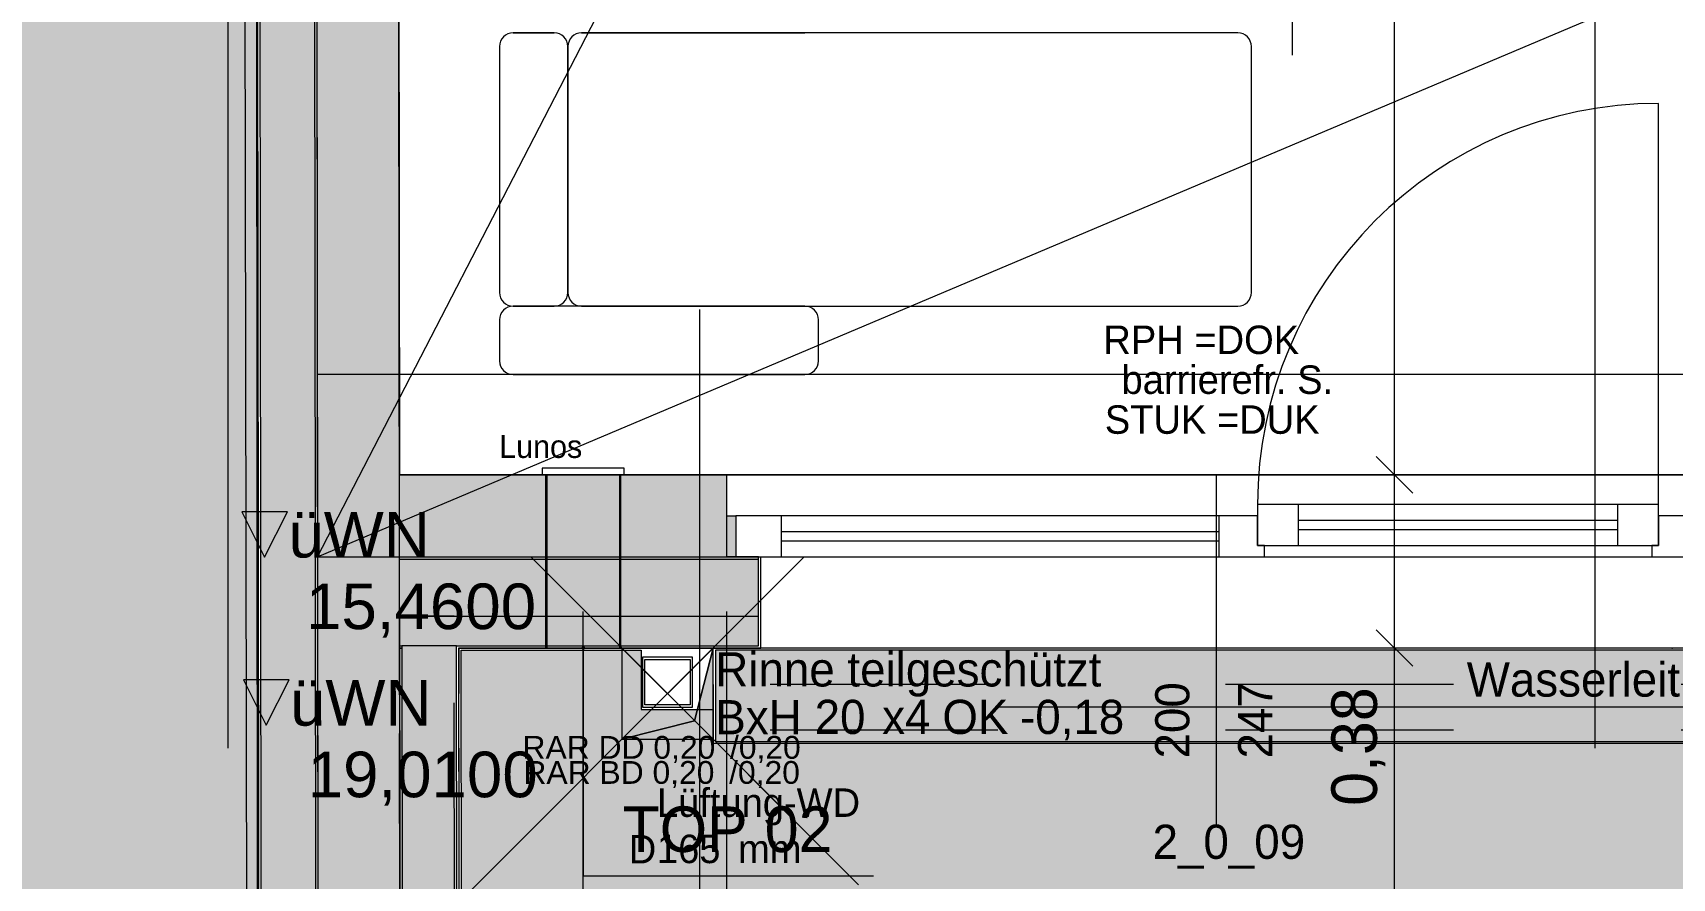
# Model space of a CAD drawing. Header units: metres. Extents: x -3.9 to 83, y -38 to 6.2.
# Drawn here: x -0.428 to 3.17, y -32.085 to -30.23 of the extents above; entities that cross this region are included whole.
import ezdxf

# ---------------------------------------------------------------- set-up
doc = ezdxf.new("R2010")
doc.units = ezdxf.units.M
doc.header["$MEASUREMENT"] = 0
for name, pattern in [('Achse', [0.004, 0.002, -0.001, 0, -0.001]), ('Baufluchtlinie', [0.013, 0.008, -0.005]), ('PUNKT', [1, 0, -1]), ('Schnittlinie', [0.006, 0.003, -0.0015, 0, -0.0015]), ('Untersicht', [0.001, 0.0005, -0.0005])]:
    doc.linetypes.add(name, pattern=pattern)
for name, color, linetype in [('0._EG PP_2_000 Achsraster', 7, 'Continuous'), ('0._EG PP_2_110 Wand Aussen', 7, 'Continuous'), ('0._EG PP_2_210 Decke', 7, 'Continuous'), ('0._EG PP_2_220 Bodenaufbau', 7, 'Continuous'), ('0._EG PP_2_221 Bodenaufbau - Abdichtung', 7, 'Continuous'), ('0._EG PP_2_221 Bodenaufbau - Terrassenbelag', 7, 'Continuous'), ('0._EG PP_2_270 Deckendurchbruchsymbol', 7, 'Continuous'), ('0._EG PP_2_510 Möblierung', 7, 'Continuous'), ('0._EG PP_2_520 Fixeinbauten', 7, 'Continuous'), ('0._EG PP_2_611 Entwässerung', 7, 'Continuous'), ('0._EG PP_2_725 Nachbarbebauung', 7, 'Continuous'), ('0._EG PP_2_810 Raum', 7, 'Continuous'), ('0._EG PP_2_815 Raumbegrenzung', 7, 'Continuous'), ('0._EG PP_2_851 Marker Schnitt', 7, 'Continuous'), ('0._EG PP_2_915 Allgemein Beschriftung.x', 7, 'Continuous'), ('0._EG PP_2_950 Polierplan Bemaßung', 7, 'Continuous'), ('0._EG PP_2_955 Polierplan Beschriftung', 7, 'Continuous'), ('0._EG PP_2_Bauwerke_Gebäude - Haus Signatur.verm', 7, 'Continuous'), ('0._EG PP_2_Bauwerke_Gebäude - Haus.verm', 7, 'Continuous'), ('0._EG PP_2_Kataster Grenzen_Grundstücksgrenze.verm', 7, 'Continuous'), ('0._EG PP_2_Neubau_840 Baulinien', 7, 'Continuous')]:
    doc.layers.add(name, color=color, linetype=linetype)
doc.styles.add('ERSTELLTER_STIL_1', font='arial.ttf')
doc.styles.add('ERSTELLTER_STIL_2', font='')
doc.styles.get('ERSTELLTER_STIL_2').set_extended_font_data('Eurostile')
doc.linetypes.add('Grenze Grundstück', pattern='A,0,[1,415_260415_PP_VA_1_3 0 EG1.Shx,S=0.00031746,R=0,X=0,Y=0],-0.04,0', length=0.04)

msp = doc.modelspace()

# ---------------------------------------------------------------- hatches: boundary and pattern name
at = {"layer": '0._EG PP_2_110 Wand Aussen', "linetype": 'Continuous', "lineweight": 13, "true_color": 0xff6400}
for points in [[(0.0591, -21.3011), (0.0717, -31.38), (0.1917, -31.3798), (0.1793, -21.4482)], [(1.115, -31.38), (1.115, -31.29), (1.095, -31.29), (1.095, -31.38)], [(0.194, -33.205), (0.1917, -31.3798), (0.0717, -31.38), (0.074, -33.205)], [(0.3767, -31.385), (0.3769, -31.51), (1.165, -31.51), (1.165, -31.385)], [(0.3769, -31.51), (0.3769, -31.575), (1.165, -31.575), (1.165, -31.51)], [(0.5019, -31.575), (0.3819, -31.575), (0.382, -31.58), (0.502, -31.58)], [(0.504, -33.205), (0.502, -31.58), (0.382, -31.58), (0.384, -33.205)]]:
    msp.add_hatch(color=30, dxfattribs=at).paths.add_polyline_path(points)
at = {"layer": '0._EG PP_2_110 Wand Aussen', "linetype": 'Continuous', "lineweight": 0, "true_color": 0x373737}
for points in [[(0.1794, -21.495), (0.1917, -31.3798), (0.1967, -31.3798), (0.1844, -21.495)], [(0.199, -33.205), (0.1967, -31.3798), (0.1917, -31.3798), (0.194, -33.205)], [(1.165, -31.38), (0.3767, -31.38), (0.3767, -31.385), (1.165, -31.385)], [(0.384, -33.2), (0.382, -31.58), (0.377, -31.58), (0.379, -33.2)]]:
    msp.add_hatch(color=250, dxfattribs=at).paths.add_polyline_path(points)
at = {"layer": '0._EG PP_2_110 Wand Aussen', "linetype": 'Continuous', "lineweight": 13, "true_color": 0x3f7f02}
for points in [[(0.1846, -21.675), (0.1967, -31.3798), (0.3767, -31.3796), (0.3646, -21.675)], [(0.3765, -31.2), (0.3767, -31.38), (1.095, -31.38), (1.095, -31.29), (1.095, -31.2)], [(0.3671, -33.205), (0.379, -33.2), (0.3767, -31.3796), (0.1967, -31.3798), (0.199, -33.205)]]:
    msp.add_hatch(color=76, dxfattribs=at).paths.add_polyline_path(points)
at = {"layer": '0._EG PP_2_221 Bodenaufbau - Terrassenbelag', "linetype": 'Continuous', "lineweight": 0, "true_color": 0x111111}
msp.add_hatch(color=250, dxfattribs=at).paths.add_polyline_path([(0.9072, -31.585), (0.512, -31.585), (0.5141, -33.335), (0.5141, -33.5889), (9.015, -32.3668), (9.015, -31.585), (8.8, -31.585), (8.8, -31.79), (6.89, -31.79), (6.89, -31.715), (6.725, -31.715), (6.725, -31.585), (6.13, -31.585), (6.13, -31.79), (4.22, -31.79), (4.22, -31.585), (4.09, -31.585), (4.09, -31.995), (3.68, -31.995), (3.68, -31.585), (3.375, -31.585), (3.375, -31.7886), (1.065, -31.7886), (1.065, -31.715), (0.9072, -31.715)])
at = {"layer": '0._EG PP_2_270 Deckendurchbruchsymbol', "linetype": 'Continuous', "lineweight": 0, "true_color": 0x000000}
msp.add_hatch(color=18, dxfattribs=at).paths.add_polyline_path([(0.865, -31.78), (1.065, -31.78), (1.065, -31.58), (1.0246, -31.7396)])
at = {"layer": '0._EG PP_2_611 Entwässerung', "linetype": 'Continuous', "lineweight": 13, "true_color": 0x89cdad}
msp.add_hatch(color=123, dxfattribs=at).paths.add_polyline_path([(1.07, -31.785), (3.37, -31.785), (3.37, -31.585), (1.07, -31.585)])
at = {"layer": '0._EG PP_2_725 Nachbarbebauung', "linetype": 'Continuous', "lineweight": 0, "true_color": 0x1f1f1f}
msp.add_hatch(color=250, dxfattribs=at).paths.add_polyline_path([(0.0596, -24.058), (-3.9335, -24.6522), (-3.9335, -34.6256), (-1.2323, -34.2212), (-3.0812, -34.4982), (0.0665, -34.0269)])
at = {"layer": '0._EG PP_2_950 Polierplan Bemaßung', "linetype": 'Continuous', "lineweight": 0, "true_color": 0x000000}
for points in [[(0.0809, -31.3808), (0.1309, -31.2808), (0.0309, -31.2808)], [(0.7775, -31.58), (0.7777, -31.581), (0.7782, -31.5818), (0.779, -31.5823), (0.78, -31.5825), (0.781, -31.5823), (0.7818, -31.5818), (0.7823, -31.581), (0.7825, -31.58), (0.7823, -31.579), (0.7818, -31.5782), (0.781, -31.5777), (0.78, -31.5775), (0.779, -31.5777), (0.7782, -31.5782), (0.7777, -31.579)], [(0.0845, -31.7496), (0.1345, -31.6496), (0.0345, -31.6496)]]:
    msp.add_hatch(color=18, dxfattribs=at).paths.add_polyline_path(points)
at = {"layer": '0._EG PP_2_Bauwerke_Gebäude - Haus Signatur.verm', "linetype": 'Continuous', "lineweight": 13}
msp.add_hatch(color=254, dxfattribs=at).paths.add_polyline_path([(-3.9335, -25.0503), (-3.9335, -25.4557), (-0.3719, -24.8692), (-0.3563, -33.7319), (-1.0162, -33.827), (-0.9592, -34.2229), (0.0443, -34.0783), (0.0273, -24.3981)])

# ---------------------------------------------------------------- linework, layer by layer
at = {"layer": '0._EG PP_2_000 Achsraster', "color": 5, "linetype": 'Achse', "lineweight": 0, "ltscale": 1000}
for p, q in [((0, 3), (0, -36)), ((3, 3), (3, -36))]:
    msp.add_line(p, q, dxfattribs=at)
at = {"layer": '0._EG PP_2_110 Wand Aussen', "color": 7, "linetype": 'Continuous', "lineweight": 13, "ltscale": 1000}
for p, q in [((0.0591, -21.3011), (0.0717, -31.38)), ((0.1794, -21.495), (0.1917, -31.3798)), ((3.14, -31.265), (3.14, -30.385)), ((3.245, -31.2), (1.095, -31.2)), ((1.095, -31.2), (1.095, -31.2)), ((2.17, -31.9691), (2.17, -31.2)), ((2.35, -31.265), (2.26, -31.265)), ((2.26, -31.265), (2.26, -31.355)), ((3.05, -31.265), (2.35, -31.265)), ((2.35, -31.355), (2.35, -31.265)), ((3.14, -31.265), (3.05, -31.265)), ((3.05, -31.265), (3.05, -31.355)), ((3.14, -31.355), (3.14, -31.265)), ((1.215, -31.29), (1.115, -31.29)), ((1.115, -31.29), (1.115, -31.38)), ((2.175, -31.29), (1.215, -31.29)), ((1.215, -31.38), (1.215, -31.29)), ((2.225, -31.29), (2.175, -31.29)), ((2.175, -31.29), (2.175, -31.38)), ((2.26, -31.29), (2.225, -31.29)), ((2.26, -31.355), (2.26, -31.29)), ((3.05, -31.3), (2.35, -31.3)), ((3.225, -31.29), (3.14, -31.29)), ((3.14, -31.29), (3.14, -31.355)), ((2.175, -31.325), (1.215, -31.325)), ((2.35, -31.32), (3.05, -31.32)), ((1.215, -31.345), (2.175, -31.345)), ((2.275, -31.355), (2.26, -31.355)), ((2.26, -31.355), (2.35, -31.355)), ((2.275, -31.38), (2.275, -31.355)), ((2.35, -31.355), (3.05, -31.355)), ((3.05, -31.355), (3.14, -31.355)), ((3.14, -31.355), (3.125, -31.355)), ((3.125, -31.355), (3.125, -31.38)), ((0.0717, -31.38), (0.074, -33.205)), ((0.1917, -31.3798), (0.194, -33.205)), ((0.3767, -31.385), (1.165, -31.385)), ((1.165, -31.38), (1.095, -31.38)), ((1.165, -31.38), (1.095, -31.38)), ((1.165, -31.38), (1.095, -31.38)), ((1.115, -31.38), (1.215, -31.38)), ((1.165, -31.38), (1.17, -31.38)), ((1.165, -31.575), (1.165, -31.38)), ((1.165, -31.38), (1.17, -31.38)), ((1.165, -31.38), (1.17, -31.38)), ((1.17, -31.385), (1.17, -31.38)), ((1.17, -31.385), (1.17, -31.38)), ((1.17, -31.51), (1.17, -31.385)), ((1.17, -31.51), (1.17, -31.385)), ((1.215, -31.38), (2.175, -31.38)), ((2.175, -31.38), (2.225, -31.38)), ((2.225, -31.38), (2.275, -31.38)), ((2.275, -31.38), (3.125, -31.38)), ((3.125, -31.38), (3.225, -31.38)), ((1.17, -31.575), (1.17, -31.51)), ((1.17, -31.575), (1.17, -31.51)), ((0.3769, -31.575), (0.3819, -31.575)), ((0.3819, -31.575), (0.382, -31.58)), ((0.5019, -31.575), (0.3819, -31.575)), ((0.3819, -31.575), (0.382, -31.58)), ((0.5019, -31.575), (0.3819, -31.575)), ((0.382, -31.58), (0.384, -33.205)), ((0.502, -31.58), (0.5019, -31.575)), ((0.5019, -31.575), (1.165, -31.575)), ((0.502, -31.58), (0.5019, -31.575)), ((0.504, -33.205), (0.502, -31.58)), ((1.165, -31.58), (1.17, -31.58)), ((1.17, -31.58), (1.17, -31.575)), ((1.17, -31.58), (1.17, -31.575)), ((3.17, -31.58), (1.17, -31.58)), ((1.17, -31.58), (1.17, -31.58))]:
    msp.add_line(p, q, dxfattribs=at)
at = {"layer": '0._EG PP_2_110 Wand Aussen', "color": 7, "linetype": 'Continuous', "lineweight": 18, "ltscale": 1000}
for p, q in [((0.1846, -21.675), (0.1967, -31.3798)), ((1.095, -31.29), (1.095, -31.2)), ((1.095, -31.29), (1.095, -31.2)), ((1.095, -31.38), (1.095, -31.29)), ((1.095, -31.38), (1.095, -31.29)), ((1.095, -31.38), (1.095, -31.29)), ((0.1967, -31.3798), (0.199, -33.205)), ((0.3767, -31.38), (1.095, -31.38))]:
    msp.add_line(p, q, dxfattribs=at)
at = {"layer": '0._EG PP_2_110 Wand Aussen', "color": 1, "linetype": 'Baufluchtlinie', "lineweight": 0, "ltscale": 1000}
msp.add_line((0.3769, -31.51), (1.165, -31.51), dxfattribs=at)
at = {"layer": '0._EG PP_2_110 Wand Aussen', "color": 7, "linetype": 'Continuous', "lineweight": 13, "ltscale": 1000, "flags": 128}
for points in [[(0.0541, -21.295), (0.0667, -31.38)], [(0.0667, -31.38), (0.0691, -33.33)], [(0.3767, -31.385), (0.3767, -31.38)], [(0.3769, -31.51), (0.3767, -31.385)], [(0.3769, -31.575), (0.3769, -31.51)], [(0.377, -31.58), (0.3769, -31.575)], [(0.377, -31.58), (0.382, -31.58)], [(0.382, -31.58), (0.377, -31.58)], [(0.507, -31.58), (0.6975, -31.58)], [(0.509, -33.205), (0.507, -31.58)], [(0.6975, -31.58), (0.8625, -31.58)], [(0.8625, -31.58), (1.165, -31.58)]]:
    msp.add_lwpolyline(points, dxfattribs=at)
at = {"layer": '0._EG PP_2_110 Wand Aussen', "color": 7, "linetype": 'Continuous', "lineweight": 18, "ltscale": 1000, "flags": 128}
for points in [[(0.3767, -31.3796), (0.3646, -21.675)], [(0.6975, -31.2), (0.3765, -31.2)], [(0.8625, -31.2), (0.6975, -31.2)], [(1.095, -31.2), (0.8625, -31.2)], [(0.379, -33.2), (0.3767, -31.38)], [(0.377, -31.58), (0.379, -33.2)]]:
    msp.add_lwpolyline(points, dxfattribs=at)
at = {"layer": '0._EG PP_2_110 Wand Aussen', "color": 16, "linetype": 'Untersicht', "lineweight": 13, "ltscale": 1000, "true_color": 0x7e0000, "flags": 128}
for points in [[(0.6975, -31.2), (0.6975, -31.38)], [(0.8625, -31.38), (0.8625, -31.2)], [(0.6975, -31.38), (0.6975, -31.385)], [(0.6975, -31.385), (0.6975, -31.51)], [(0.8625, -31.385), (0.8625, -31.38)], [(0.8625, -31.51), (0.8625, -31.385)], [(0.6975, -31.51), (0.6975, -31.575)], [(0.8625, -31.575), (0.8625, -31.51)], [(0.6975, -31.575), (0.6975, -31.58)], [(0.8625, -31.58), (0.8625, -31.575)]]:
    msp.add_lwpolyline(points, dxfattribs=at)
at = {"layer": '0._EG PP_2_110 Wand Aussen', "color": 7, "linetype": 'Continuous', "lineweight": 13, "ltscale": 1000, "flags": 128}
msp.add_lwpolyline([(1.115, -31.38), (1.095, -31.38), (1.095, -31.29), (1.115, -31.29)], close=True, dxfattribs=at)
at = {"layer": '0._EG PP_2_110 Wand Aussen', "color": 8, "linetype": 'Untersicht', "lineweight": 13, "ltscale": 1000, "flags": 128}
for points in [[(0.3819, -31.5102), (0.3769, -31.5102)], [(0.3769, -31.5102), (0.379, -33.2)], [(0.3869, -31.5101), (0.3819, -31.5102)], [(0.3919, -31.5101), (0.3869, -31.5101)], [(0.3969, -31.5101), (0.3919, -31.5101)], [(0.4969, -31.51), (0.3969, -31.5101)], [(0.499, -33.2), (0.4969, -31.51)]]:
    msp.add_lwpolyline(points, dxfattribs=at)
at = {"layer": '0._EG PP_2_110 Wand Aussen', "color": 7, "linetype": 'Continuous', "lineweight": 13, "ltscale": 1000}
msp.add_arc((3.14, -31.265), 0.88, 90, 180, dxfattribs=at)
msp.add_point((3.17, -31.58), dxfattribs=at)
at = {"layer": '0._EG PP_2_210 Decke', "color": 7, "linetype": 'Continuous', "lineweight": 13, "ltscale": 1000, "true_color": 0xf4f4f4, "flags": 128}
msp.add_lwpolyline([(5.305, -21.495), (0.1844, -21.495), (0.1967, -31.38), (9.535, -31.38), (9.535, -30.88), (12.385, -30.88), (12.385, -29.98), (18.7258, -29.98), (18.7621, -21.495), (12.465, -21.495), (12.465, -24.32), (13.0067, -24.32), (13.2326, -25.87), (9.875, -25.87), (7.875, -25.87), (7.875, -23.92), (5.305, -23.92)], close=True, dxfattribs=at)
at = {"layer": '0._EG PP_2_210 Decke', "color": 8, "linetype": 'Continuous', "lineweight": 13, "ltscale": 1000, "flags": 128}
msp.add_lwpolyline([(0.1962, -30.98), (0.1998, -33.8865), (18.7205, -31.2253), (18.7275, -29.58), (11.985, -29.58), (11.985, -30.48), (9.135, -30.48), (9.135, -30.98)], close=True, dxfattribs=at)
at = {"layer": '0._EG PP_2_220 Bodenaufbau', "color": 7, "linetype": 'Continuous', "lineweight": 13, "ltscale": 1000, "true_color": 0xf4f4f4, "flags": 128}
for points in [[(0.3646, -21.675), (0.3765, -31.2), (9.355, -31.2), (9.355, -30.7), (12.205, -30.7), (12.205, -29.8), (18.5466, -29.8), (18.5814, -21.675), (12.645, -21.675), (12.645, -24.1), (10.05, -24.1), (10.05, -25.6), (11.19, -25.6), (11.19, -26.05), (7.695, -26.05), (7.695, -24.1), (5.125, -24.1), (5.125, -21.675)], [(0.5091, -33.33), (0.1991, -33.3299), (0.1997, -33.8043), (18.4106, -31.1861), (18.4149, -30.18), (12.515, -30.18), (12.515, -31.08), (9.665, -31.08), (9.665, -31.58), (0.5066, -31.58)], [(0.5091, -33.33), (0.1991, -33.3299), (0.1997, -33.8057), (18.5407, -31.1689), (18.5449, -30.18), (12.515, -30.18), (12.515, -31.08), (9.665, -31.08), (9.665, -31.58), (0.5066, -31.58)]]:
    msp.add_lwpolyline(points, close=True, dxfattribs=at)
at = {"layer": '0._EG PP_2_221 Bodenaufbau - Abdichtung', "color": 171, "linetype": 'Untersicht', "lineweight": 13, "ltscale": 1000, "true_color": 0x6c6cff, "flags": 128}
for points in [[(0.3767, -31.38), (0.665, -31.38)], [(0.3778, -32.2672), (0.3767, -31.38)], [(0.665, -31.38), (0.965, -31.68)], [(0.965, -31.68), (0.665, -31.38)], [(0.665, -31.38), (1.265, -31.38)], [(0.965, -31.68), (1.265, -31.38)], [(1.265, -31.38), (0.965, -31.68)], [(1.265, -31.38), (3.8788, -31.38)], [(0.965, -31.68), (0.3778, -32.2672)], [(0.3778, -32.2672), (0.965, -31.68)], [(2.7986, -33.5136), (0.965, -31.68)], [(0.965, -31.68), (2.7986, -33.5136)]]:
    msp.add_lwpolyline(points, dxfattribs=at)
at = {"layer": '0._EG PP_2_221 Bodenaufbau - Terrassenbelag', "color": 7, "linetype": 'Continuous', "lineweight": 18, "ltscale": 1000, "flags": 128}
for points in [[(0.512, -31.5848), (0.9072, -31.5848)], [(0.5141, -33.5889), (0.5141, -33.335), (0.512, -31.585)], [(0.512, -31.585), (0.9072, -31.585)], [(0.9072, -31.585), (0.9072, -31.715)], [(0.9072, -31.7148), (1.065, -31.7148)], [(0.9072, -31.715), (1.065, -31.715)], [(1.065, -31.715), (1.065, -31.7886)], [(1.065, -31.7884), (3.375, -31.7884)], [(1.065, -31.7886), (3.375, -31.7886)]]:
    msp.add_lwpolyline(points, dxfattribs=at)
at = {"layer": '0._EG PP_2_270 Deckendurchbruchsymbol', "color": 7, "linetype": 'Untersicht', "lineweight": 13, "ltscale": 1000}
for p, q in [((0.865, -31.78), (1.065, -31.58)), ((0.865, -31.58), (1.065, -31.78))]:
    msp.add_line(p, q, dxfattribs=at)
at = {"layer": '0._EG PP_2_270 Deckendurchbruchsymbol', "color": 7, "linetype": 'Continuous', "lineweight": 13, "ltscale": 1000, "flags": 128}
for points in [[(1.0246, -31.7396), (1.065, -31.58), (0.865, -31.58), (0.865, -31.78)], [(0.865, -31.78), (1.065, -31.78), (1.065, -31.58), (1.0246, -31.7396)]]:
    msp.add_lwpolyline(points, close=True, dxfattribs=at)
at = {"layer": '0._EG PP_2_270 Deckendurchbruchsymbol', "color": 7, "linetype": 'Untersicht', "lineweight": 13, "ltscale": 1000, "flags": 128}
msp.add_lwpolyline([(1.065, -31.78), (1.065, -31.58), (0.865, -31.58), (0.865, -31.78)], close=True, dxfattribs=at)
at = {"layer": '0._EG PP_2_510 Möblierung', "color": 8, "linetype": 'Continuous', "lineweight": 13, "ltscale": 1000, "true_color": 0x7e7f7f}
for p, q in [((0.7165, -30.23), (0.6265, -30.23)), ((0.6265, -30.23), (0.7165, -30.23)), ((0.7765, -30.23), (1.2665, -30.23)), ((2.2165, -30.23), (0.7765, -30.23)), ((0.5965, -30.26), (0.5965, -30.8)), ((0.7465, -30.26), (0.7465, -30.8)), ((0.7465, -30.8), (0.7465, -30.26)), ((2.2465, -30.8), (2.2465, -30.26)), ((0.6265, -30.83), (0.7165, -30.83)), ((1.2665, -30.83), (0.6265, -30.83)), ((0.7765, -30.83), (2.2165, -30.83)), ((0.5965, -30.86), (0.5965, -30.95)), ((1.2965, -30.95), (1.2965, -30.86)), ((0.6265, -30.98), (1.2665, -30.98))]:
    msp.add_line(p, q, dxfattribs=at)
for centre, start, end in [((0.6265, -30.26), 90, 180), ((0.7165, -30.26), 0, 90), ((0.7765, -30.26), 90, 180), ((2.2165, -30.26), 0, 90), ((0.6265, -30.8), 180, 270), ((0.6265, -30.86), 90, 180), ((0.7165, -30.8), 270, 0), ((0.7765, -30.8), 180, 270), ((1.2665, -30.86), 0, 90), ((2.2165, -30.8), 270, 0), ((0.6265, -30.95), 180, 270), ((1.2665, -30.95), 270, 0)]:
    msp.add_arc(centre, 0.03, start, end, dxfattribs=at)
at = {"layer": '0._EG PP_2_520 Fixeinbauten', "color": 8, "linetype": 'Untersicht', "lineweight": 0, "ltscale": 1000, "flags": 128}
for points in [[(0.69, -31.185), (0.69, -31.2)], [(0.87, -31.185), (0.69, -31.185)], [(0.87, -31.2), (0.87, -31.185)], [(0.69, -31.2), (0.87, -31.2)], [(0.7, -31.2), (0.7, -31.58)], [(0.86, -31.2), (0.86, -31.58)], [(0.7, -31.58), (0.7039, -31.58), (0.7153, -31.58), (0.733, -31.58), (0.7553, -31.58), (0.78, -31.58), (0.8047, -31.58), (0.827, -31.58), (0.8447, -31.58), (0.8561, -31.58), (0.86, -31.58)]]:
    msp.add_lwpolyline(points, dxfattribs=at)
at = {"layer": '0._EG PP_2_611 Entwässerung', "color": 8, "linetype": 'Untersicht', "lineweight": 0, "ltscale": 1000}
for p, q in [((3.69, -31.66), (1.065, -31.66)), ((1.065, -31.66), (1.065, -31.76)), ((3.69, -31.76), (1.065, -31.76))]:
    msp.add_line(p, q, dxfattribs=at)
at = {"layer": '0._EG PP_2_611 Entwässerung', "color": 76, "linetype": 'Achse', "lineweight": 13, "ltscale": 1000, "true_color": 0x3f7f02}
msp.add_line((3.69, -31.71), (1.065, -31.71), dxfattribs=at)
at = {"layer": '0._EG PP_2_611 Entwässerung', "color": 123, "linetype": 'Continuous', "lineweight": 13, "ltscale": 1000, "true_color": 0x89cdad, "flags": 128}
msp.add_lwpolyline([(1.07, -31.785), (3.37, -31.785), (3.37, -31.585), (1.07, -31.585)], close=True, dxfattribs=at)
at = {"layer": '0._EG PP_2_611 Entwässerung', "color": 171, "linetype": 'Continuous', "lineweight": 13, "ltscale": 1000, "true_color": 0x6c6cff, "flags": 128}
for points in [[(0.91, -31.71), (1.02, -31.71), (1.02, -31.6), (0.91, -31.6)], [(0.915, -31.605), (1.015, -31.605), (1.015, -31.705), (0.915, -31.705)]]:
    msp.add_lwpolyline(points, close=True, dxfattribs=at)
at = {"layer": '0._EG PP_2_725 Nachbarbebauung', "color": 8, "linetype": 'Continuous', "lineweight": 13, "ltscale": 1000, "flags": 128}
msp.add_lwpolyline([(-3.9335, -34.6256), (-1.2323, -34.2212), (-3.0812, -34.4982), (0.0665, -34.0269), (0.0596, -24.058), (-3.9335, -24.6522)], dxfattribs=at)
at = {"layer": '0._EG PP_2_815 Raumbegrenzung', "color": 8, "linetype": 'PUNKT', "lineweight": 13, "ltscale": 1000, "flags": 128}
msp.add_lwpolyline([(0.507, -31.58), (0.5097, -33.8066), (18.4104, -31.2344), (18.4149, -30.18)], dxfattribs=at)
at = {"layer": '0._EG PP_2_851 Marker Schnitt', "color": 7, "linetype": 'Schnittlinie', "lineweight": 13, "ltscale": 1000}
msp.add_line((1.035, -18.6375), (1.035, -35.645), dxfattribs=at)
at = {"layer": '0._EG PP_2_950 Polierplan Bemaßung', "color": 76, "linetype": 'Continuous', "lineweight": 13, "ltscale": 1000, "true_color": 0x3f7f02}
for p, q in [((0.1967, -31.38), (5.305, -21.495)), ((0.1967, -31.38), (13.2326, -25.87)), ((0.78, -34.47), (0.78, -31.5)), ((1.095, -34.47), (1.095, -31.5))]:
    msp.add_line(p, q, dxfattribs=at)
at = {"layer": '0._EG PP_2_950 Polierplan Bemaßung', "color": 6, "linetype": 'Continuous', "lineweight": 13, "ltscale": 1000, "true_color": 0xfb02fe}
for p, q in [((2.5606, -31.2), (2.5606, -24.695)), ((2.5206, -31.16), (2.6006, -31.24)), ((2.6356, -31.2), (2.4856, -31.2)), ((2.5606, -31.58), (2.5606, -31.2)), ((2.5206, -31.54), (2.6006, -31.62)), ((2.6356, -31.58), (2.4856, -31.58)), ((2.5606, -33.3633), (2.5606, -31.58))]:
    msp.add_line(p, q, dxfattribs=at)
at = {"layer": '0._EG PP_2_950 Polierplan Bemaßung', "color": 7, "linetype": 'Continuous', "lineweight": 13, "ltscale": 1000}
for p, q in [((2.337, -30.2792), (2.337, -30.0792)), ((0.78, -31.5825), (0.78, -32.08)), ((0.78, -32.08), (0.88, -32.08)), ((0.88, -32.08), (1.417, -32.08))]:
    msp.add_line(p, q, dxfattribs=at)
at = {"layer": '0._EG PP_2_950 Polierplan Bemaßung', "color": 7, "linetype": 'Continuous', "lineweight": 13, "ltscale": 1000, "flags": 128}
for points in [[(0.0809, -31.3808), (0.1309, -31.2808), (0.0309, -31.2808)], [(0.0845, -31.7496), (0.1345, -31.6496), (0.0345, -31.6496)]]:
    msp.add_lwpolyline(points, close=True, dxfattribs=at)
at = {"layer": '0._EG PP_2_950 Polierplan Bemaßung', "color": 7, "linetype": 'Continuous', "lineweight": 13, "ltscale": 1000}
msp.add_circle((0.78, -31.58), 0.0025, dxfattribs=at)
at = {"layer": '0._EG PP_2_Bauwerke_Gebäude - Haus.verm', "color": 9, "linetype": 'Continuous', "lineweight": 13, "ltscale": 1000}
msp.add_line((0.0275, -24.3979), (0.0445, -34.0785), dxfattribs=at)
at = {"layer": '0._EG PP_2_Kataster Grenzen_Grundstücksgrenze.verm', "color": 96, "linetype": 'Continuous', "lineweight": 13, "ltscale": 1000, "true_color": 0x007e00}
msp.add_line((0.0664, -33.9269), (0.0527, -14.1433), dxfattribs=at)
at = {"layer": '0._EG PP_2_Neubau_840 Baulinien', "color": 76, "linetype": 'Grenze Grundstück', "lineweight": 13, "ltscale": 1000, "true_color": 0x3f7f02, "flags": 128}
msp.add_lwpolyline([(0, -0.0002), (18.985, -0.0012), (18.958, -11.4452), (18.9035, -19.5703), (18.8486, -31.3281), (0.0665, -34.0269), (0.0564, -12.2031)], close=True, dxfattribs=at)

# ---------------------------------------------------------------- texts
at = {"layer": '0._EG PP_2_110 Wand Aussen', "color": 7, "linetype": 'Continuous', "lineweight": 13, "attachment_point": 9, "style": 'ERSTELLTER_STIL_2'}
for s, insert, char_height in [('\\A1;{\\pqr;\\pt0;\\fEurostile|b0|i0|c0|p0;\\W1.000000;RPH =DOK}', (2.3512, -30.9358), 0.0625), ('\\A1;{\\pqr;\\pt0;\\fEurostile|b0|i0|c0|p0;\\W1.000000;barrierefr. S. }', (2.4259, -31.0233), 0.0625), ('\\A1;{\\pqr;\\pt0;\\fEurostile|b0|i0|c0|p0;\\W1.000000;STUK =DUK}', (2.3962, -31.1108), 0.0625), ('\\A1;{\\pqr;\\pt0;\\fEurostile|b0|i0|c0|p0;\\W1.000000;2_0_09}', (2.3643, -32.0643), 0.075)]:
    msp.add_mtext(s, dxfattribs=dict(at, insert=insert, char_height=char_height))
at = {"layer": '0._EG PP_2_110 Wand Aussen', "color": 7, "linetype": 'Continuous', "lineweight": 13, "char_height": 0.075, "attachment_point": 9, "rotation": 90, "style": 'ERSTELLTER_STIL_2'}
for s, insert in [('\\A1;{\\pqr;\\pt0;\\fEurostile|b0|i0|c0|p0;\\W1.000000;200}', (2.1114, -31.655)), ('\\A1;{\\pqr;\\pt0;\\fEurostile|b0|i0|c0|p0;\\W1.000000;247}', (2.2922, -31.655))]:
    msp.add_mtext(s, dxfattribs=dict(at, insert=insert))
at = {"layer": '0._EG PP_2_270 Deckendurchbruchsymbol', "color": 1, "linetype": 'Continuous', "lineweight": 0, "char_height": 0.05, "attachment_point": 8, "style": 'ERSTELLTER_STIL_1'}
for s, insert in [('\\A1;{\\pqc;\\pt0;\\fArial|b0|i0|c0|p0;\\W1.000000;RAR DD 0,20\\fArial|b0|i0|c0|p0;\\W1.000000;\\A1{\\H.66x;\\S^  ;}\\fArial|b0|i0|c0|p0;\\W1.000000; /0,20\\fArial|b0|i0|c0|p0;\\W1.000000;\\A1{\\H.66x;\\S^  ;}\\fArial|b0|i0|c0|p0;\\W1.000000;\\fArial|b0|i0|c0|p0;\\W1.000000;\\A1{\\H.66x;\\S^  ;}}', (0.965, -31.8376)), ('\\A1;{\\pqc;\\pt0;\\fArial|b0|i0|c0|p0;\\W1.000000;RAR BD 0,20\\fArial|b0|i0|c0|p0;\\W1.000000;\\A1{\\H.66x;\\S^  ;}\\fArial|b0|i0|c0|p0;\\W1.000000; /0,20\\fArial|b0|i0|c0|p0;\\W1.000000;\\A1{\\H.66x;\\S^  ;}\\fArial|b0|i0|c0|p0;\\W1.000000;\\fArial|b0|i0|c0|p0;\\W1.000000;\\A1{\\H.66x;\\S^  ;}}', (0.965, -31.8926))]:
    msp.add_mtext(s, dxfattribs=dict(at, insert=insert))
at = {"layer": '0._EG PP_2_810 Raum', "color": 7, "linetype": 'Continuous', "lineweight": 13, "insert": (0.8663, -31.9276), "char_height": 0.1, "attachment_point": 1, "style": 'ERSTELLTER_STIL_2'}
msp.add_mtext('\\A1;{\\pql;\\pt0;\\fEurostile|b0|i0|c0|p0;\\W1.000000;TOP 02}', dxfattribs=at)
at = {"layer": '0._EG PP_2_915 Allgemein Beschriftung.x', "color": 250, "linetype": 'Continuous', "lineweight": 13, "true_color": 0x3f3f3f, "insert": (0.6868, -31.1636), "char_height": 0.05, "attachment_point": 8, "style": 'ERSTELLTER_STIL_2'}
msp.add_mtext('\\A1;{\\pqc;\\fEurostile|b0|i0|c0|p0;\\W1.000000;Lunos}', dxfattribs=at)
at = {"layer": '0._EG PP_2_950 Polierplan Bemaßung', "color": 7, "linetype": 'Continuous', "lineweight": 13, "attachment_point": 1}
for s, insert, char_height, style in [('\\A1;{\\pql;\\fArial|b0|i0|c0|p0;\\W1.000000;üWN}', (0.1329, -31.2814), 0.1, 'ERSTELLTER_STIL_1'), ('\\A1;{\\pql;\\fArial|b0|i0|c0|p0;\\W1.000000; 15,4600}', (0.1329, -31.4385), 0.1, 'ERSTELLTER_STIL_1'), ('\\A1;{\\pql;\\fArial|b0|i0|c0|p0;\\W1.000000;üWN}', (0.1365, -31.6503), 0.1, 'ERSTELLTER_STIL_1'), ('\\A1;{\\pql;\\fArial|b0|i0|c0|p0;\\W1.000000; 19,0100}', (0.1365, -31.8074), 0.1, 'ERSTELLTER_STIL_1'), ('\\A1;{\\pql;\\pt0,1;\\fEurostile|b0|i0|c0|p0;\\W1.000000;}', (0.88, -31.8769), 0.0625, 'ERSTELLTER_STIL_2'), ('\\A1;{\\pql;\\pt0,1;\\fEurostile|b0|i0|c0|p0;\\W1.000000;Lüftung-WD\\fEurostile|b0|i0|c0|p0;\\W1.000000;\\A1{\\H.66x;\\S^  ;}\\fEurostile|b0|i0|c0|p0;\\W1.000000;\\fEurostile|b0|i0|c0|p0;\\W1.000000;\\A1{\\H.66x;\\S^  ;}\\fEurostile|b0|i0|c0|p0;\\W1.000000;\\fEurostile|b0|i0|c0|p0;\\W1.000000;\\fEurostile|b0|i0|c0|p0;\\W1.000000;\\fEurostile|b0|i0|c0|p0;\\W1.000000;\\fEurostile|b0|i0|c0|p0;\\W1.000000;\\fEurostile|b0|i0|c0|p0;\\W1.000000;\\fEurostile|b0|i0|c0|p0;\\W1.000000;\\A1{\\H.66x;\\S^  ;}\\fEurostile|b0|i0|c0|p0;\\W1.000000;\\fEurostile|b0|i0|c0|p0;\\W1.000000;\\A1{\\H.66x;\\S^  ;}\\fEurostile|b0|i0|c0|p0;\\W1.000000;\\fEurostile|b0|i0|c0|p0;\\W1.000000;\\fEurostile|b0|i0|c0|p0;\\W1.000000;\\fEurostile|b0|i0|c0|p0;\\W1.000000;\\fEurostile|b0|i0|c0|p0;\\W1.000000;\\fEurostile|b0|i0|c0|p0;\\W1.000000;\\fEurostile|b0|i0|c0|p0;\\W1.000000;\\A1{\\H.66x;\\S^  ;}\\fEurostile|b0|i0|c0|p0;\\W1.000000;\\fEurostile|b0|i0|c0|p0;\\W1.000000;\\A1{\\H.66x;\\S^  ;}\\fEurostile|b0|i0|c0|p0;\\W1.000000;\\fEurostile|b0|i0|c0|p0;\\W1.000000;\\fEurostile|b0|i0|c0|p0;\\W1.000000;\\fEurostile|b0|i0|c0|p0;\\W1.000000;\\fEurostile|b0|i0|c0|p0;\\W1.000000;\\fEurostile|b0|i0|c0|p0;\\W1.000000;\\fEurostile|b0|i0|c0|p0;\\W1.000000;\\A1{\\H.66x;\\S^  ;}\\fEurostile|b0|i0|c0|p0;\\W1.000000;\\fEurostile|b0|i0|c0|p0;\\W1.000000;\\A1{\\H.66x;\\S^  ;}\\fEurostile|b0|i0|c0|p0;\\W1.000000;\\fEurostile|b0|i0|c0|p0;\\W1.000000;\\fEurostile|b0|i0|c0|p0;\\W1.000000;\\fEurostile|b0|i0|c0|p0;\\W1.000000;\\fEurostile|b0|i0|c0|p0;\\W1.000000;\\fEurostile|b0|i0|c0|p0;\\W1.000000;\\fEurostile|b0|i0|c0|p0;\\W1.000000;\\A1{\\H.66x;\\S^  ;}\\fEurostile|b0|i0|c0|p0;\\W1.000000;\\fEurostile|b0|i0|c0|p0;\\W1.000000;\\A1{\\H.66x;\\S^  ;}\\fEurostile|b0|i0|c0|p0;\\W1.000000;\\fEurostile|b0|i0|c0|p0;\\W1.000000;\\fEurostile|b0|i0|c0|p0;\\W1.000000;\\fEurostile|b0|i0|c0|p0;\\W1.000000;\\fEurostile|b0|i0|c0|p0;\\W1.000000;\\fEurostile|b0|i0|c0|p0;\\W1.000000;\\fEurostile|b0|i0|c0|p0;\\W1.000000;\\A1{\\H.66x;\\S^  ;}\\fEurostile|b0|i0|c0|p0;\\W1.000000;}', (0.9418, -31.888), 0.0625, 'ERSTELLTER_STIL_2'), ('\\A1;{\\pql;\\pt0,1;\\fEurostile|b0|i0|c0|p0;\\W1.000000;D}', (0.88, -31.9901), 0.0625, 'ERSTELLTER_STIL_2'), ('\\A1;{\\pql;\\pt0,1;\\fEurostile|b0|i0|c0|p0;\\W1.000000;165\\fEurostile|b0|i0|c0|p0;\\W1.000000;\\A1{\\H.66x;\\S^  ;}\\fEurostile|b0|i0|c0|p0;\\W1.000000; mm\\fEurostile|b0|i0|c0|p0;\\W1.000000;\\A1{\\H.66x;\\S^  ;}\\fEurostile|b0|i0|c0|p0;\\W1.000000;\\fEurostile|b0|i0|c0|p0;\\W1.000000;\\fEurostile|b0|i0|c0|p0;\\W1.000000;\\fEurostile|b0|i0|c0|p0;\\W1.000000;\\fEurostile|b0|i0|c0|p0;\\W1.000000;\\fEurostile|b0|i0|c0|p0;\\W1.000000;\\fEurostile|b0|i0|c0|p0;\\W1.000000;\\A1{\\H.66x;\\S^  ;}\\fEurostile|b0|i0|c0|p0;\\W1.000000;\\fEurostile|b0|i0|c0|p0;\\W1.000000;\\A1{\\H.66x;\\S^  ;}\\fEurostile|b0|i0|c0|p0;\\W1.000000;\\fEurostile|b0|i0|c0|p0;\\W1.000000;\\fEurostile|b0|i0|c0|p0;\\W1.000000;\\fEurostile|b0|i0|c0|p0;\\W1.000000;\\fEurostile|b0|i0|c0|p0;\\W1.000000;\\fEurostile|b0|i0|c0|p0;\\W1.000000;\\fEurostile|b0|i0|c0|p0;\\W1.000000;\\A1{\\H.66x;\\S^  ;}\\fEurostile|b0|i0|c0|p0;\\W1.000000;\\fEurostile|b0|i0|c0|p0;\\W1.000000;\\A1{\\H.66x;\\S^  ;}\\fEurostile|b0|i0|c0|p0;\\W1.000000;\\fEurostile|b0|i0|c0|p0;\\W1.000000;\\fEurostile|b0|i0|c0|p0;\\W1.000000;\\fEurostile|b0|i0|c0|p0;\\W1.000000;\\fEurostile|b0|i0|c0|p0;\\W1.000000;\\fEurostile|b0|i0|c0|p0;\\W1.000000;\\fEurostile|b0|i0|c0|p0;\\W1.000000;\\A1{\\H.66x;\\S^  ;}\\fEurostile|b0|i0|c0|p0;\\W1.000000;\\fEurostile|b0|i0|c0|p0;\\W1.000000;\\A1{\\H.66x;\\S^  ;}\\fEurostile|b0|i0|c0|p0;\\W1.000000;\\fEurostile|b0|i0|c0|p0;\\W1.000000;\\fEurostile|b0|i0|c0|p0;\\W1.000000;\\fEurostile|b0|i0|c0|p0;\\W1.000000;\\fEurostile|b0|i0|c0|p0;\\W1.000000;\\fEurostile|b0|i0|c0|p0;\\W1.000000;\\fEurostile|b0|i0|c0|p0;\\W1.000000;\\A1{\\H.66x;\\S^  ;}\\fEurostile|b0|i0|c0|p0;\\W1.000000;\\fEurostile|b0|i0|c0|p0;\\W1.000000;\\A1{\\H.66x;\\S^  ;}\\fEurostile|b0|i0|c0|p0;\\W1.000000;\\fEurostile|b0|i0|c0|p0;\\W1.000000;\\fEurostile|b0|i0|c0|p0;\\W1.000000;\\fEurostile|b0|i0|c0|p0;\\W1.000000;\\fEurostile|b0|i0|c0|p0;\\W1.000000;\\fEurostile|b0|i0|c0|p0;\\W1.000000;\\fEurostile|b0|i0|c0|p0;\\W1.000000;\\A1{\\H.66x;\\S^  ;}\\fEurostile|b0|i0|c0|p0;\\W1.000000;}', (0.9418, -31.9895), 0.0625, 'ERSTELLTER_STIL_2')]:
    msp.add_mtext(s, dxfattribs=dict(at, insert=insert, char_height=char_height, style=style))
at = {"layer": '0._EG PP_2_950 Polierplan Bemaßung', "color": 6, "linetype": 'Continuous', "lineweight": 13, "true_color": 0xfb02fe, "insert": (2.5406, -31.9264), "char_height": 0.1, "width": 0.306373, "attachment_point": 7, "rotation": 90, "style": 'ERSTELLTER_STIL_2'}
msp.add_mtext('\\A1;{\\pql;\\fEurostile|b0|i0|c0|p0;\\W1.000000;0,38}', dxfattribs=at)
at = {"layer": '0._EG PP_2_955 Polierplan Beschriftung', "color": 7, "linetype": 'Continuous', "lineweight": 13, "char_height": 0.075, "style": 'ERSTELLTER_STIL_2'}
for s, insert, attachment_point in [('\\A1;{\\pql;\\fEurostile|b0|i0|c0|p0;\\W1.000000;Rinne teilgeschützt\\fEurostile|b0|i0|c0|p0;\\W1.000000;  }', (1.07, -31.5894), 1), ('\\A1;{\\pql;\\fEurostile|b0|i0|c0|p0;\\W1.000000;Wasserleitkanal\\fEurostile|b0|i0|c0|p0;\\W1.000000;  }', (2.7191, -31.6877), 7), ('\\A1;{\\pql;\\pt0,1;\\fEurostile|b0|i0|c0|p0;\\W1.000000;BxH }', (1.07, -31.6943), 1), ('\\A1;{\\pql;\\pt0,1;\\fEurostile|b0|i0|c0|p0;\\W1.000000;20\\fEurostile|b0|i0|c0|p0;\\W1.000000;\\A1{\\H.66x;\\S^  ;}\\fEurostile|b0|i0|c0|p0;\\W1.000000;\\fEurostile|b0|i0|c0|p0;\\W1.000000;\\A1{\\H.66x;\\S^  ;}\\fEurostile|b0|i0|c0|p0;\\W1.000000;x\\fEurostile|b0|i0|c0|p0;\\W1.000000;\\fEurostile|b0|i0|c0|p0;\\W1.000000;\\fEurostile|b0|i0|c0|p0;\\W1.000000;\\fEurostile|b0|i0|c0|p0;\\W1.000000;\\fEurostile|b0|i0|c0|p0;\\W1.000000;4\\fEurostile|b0|i0|c0|p0;\\W1.000000;\\A1{\\H.66x;\\S^  ;}\\fEurostile|b0|i0|c0|p0;\\W1.000000;\\fEurostile|b0|i0|c0|p0;\\W1.000000;\\A1{\\H.66x;\\S^  ;}\\fEurostile|b0|i0|c0|p0;\\W1.000000;\\fEurostile|b0|i0|c0|p0;\\W1.000000;\\fEurostile|b0|i0|c0|p0;\\W1.000000;\\fEurostile|b0|i0|c0|p0;\\W1.000000;\\fEurostile|b0|i0|c0|p0;\\W1.000000;\\fEurostile|b0|i0|c0|p0;\\W1.000000;\\fEurostile|b0|i0|c0|p0;\\W1.000000;\\A1{\\H.66x;\\S^  ;}\\fEurostile|b0|i0|c0|p0;\\W1.000000;\\fEurostile|b0|i0|c0|p0;\\W1.000000;\\A1{\\H.66x;\\S^  ;}\\fEurostile|b0|i0|c0|p0;\\W1.000000;\\fEurostile|b0|i0|c0|p0;\\W1.000000;\\fEurostile|b0|i0|c0|p0;\\W1.000000;\\fEurostile|b0|i0|c0|p0;\\W1.000000;\\fEurostile|b0|i0|c0|p0;\\W1.000000;\\fEurostile|b0|i0|c0|p0;\\W1.000000;\\fEurostile|b0|i0|c0|p0;\\W1.000000;\\A1{\\H.66x;\\S^  ;}\\fEurostile|b0|i0|c0|p0;\\W1.000000;\\fEurostile|b0|i0|c0|p0;\\W1.000000;\\A1{\\H.66x;\\S^  ;}\\fEurostile|b0|i0|c0|p0;\\W1.000000;\\fEurostile|b0|i0|c0|p0;\\W1.000000;\\fEurostile|b0|i0|c0|p0;\\W1.000000;\\fEurostile|b0|i0|c0|p0;\\W1.000000;\\fEurostile|b0|i0|c0|p0;\\W1.000000;\\fEurostile|b0|i0|c0|p0;\\W1.000000;\\fEurostile|b0|i0|c0|p0;\\W1.000000;\\A1{\\H.66x;\\S^  ;}\\fEurostile|b0|i0|c0|p0;\\W1.000000;\\fEurostile|b0|i0|c0|p0;\\W1.000000;\\A1{\\H.66x;\\S^  ;}\\fEurostile|b0|i0|c0|p0;\\W1.000000;\\fEurostile|b0|i0|c0|p0;\\W1.000000;\\fEurostile|b0|i0|c0|p0;\\W1.000000;\\fEurostile|b0|i0|c0|p0;\\W1.000000;\\fEurostile|b0|i0|c0|p0;\\W1.000000;\\fEurostile|b0|i0|c0|p0;\\W1.000000;\\fEurostile|b0|i0|c0|p0;\\W1.000000;\\A1{\\H.66x;\\S^  ;}\\fEurostile|b0|i0|c0|p0;\\W1.000000;}', (1.2879, -31.6936), 1), ('\\A1;{\\pql;\\pt0,1;\\fEurostile|b0|i0|c0|p0;\\W1.000000; OK }', (1.5404, -31.6936), 1), ('\\A1;{\\pql;\\pt0,1;\\fEurostile|b0|i0|c0|p0;\\W1.000000;-0,18\\fEurostile|b0|i0|c0|p0;\\W1.000000;\\A1{\\H.66x;\\S^  ;}\\fEurostile|b0|i0|c0|p0;\\W1.000000;\\fEurostile|b0|i0|c0|p0;\\W1.000000;\\A1{\\H.66x;\\S^  ;}\\fEurostile|b0|i0|c0|p0;\\W1.000000;\\fEurostile|b0|i0|c0|p0;\\W1.000000;\\fEurostile|b0|i0|c0|p0;\\W1.000000;\\fEurostile|b0|i0|c0|p0;\\W1.000000;\\fEurostile|b0|i0|c0|p0;\\W1.000000;\\fEurostile|b0|i0|c0|p0;\\W1.000000;\\fEurostile|b0|i0|c0|p0;\\W1.000000;\\A1{\\H.66x;\\S^  ;}\\fEurostile|b0|i0|c0|p0;\\W1.000000;\\fEurostile|b0|i0|c0|p0;\\W1.000000;\\A1{\\H.66x;\\S^  ;}\\fEurostile|b0|i0|c0|p0;\\W1.000000;\\fEurostile|b0|i0|c0|p0;\\W1.000000;\\fEurostile|b0|i0|c0|p0;\\W1.000000;\\fEurostile|b0|i0|c0|p0;\\W1.000000;\\fEurostile|b0|i0|c0|p0;\\W1.000000;\\fEurostile|b0|i0|c0|p0;\\W1.000000;\\fEurostile|b0|i0|c0|p0;\\W1.000000;\\A1{\\H.66x;\\S^  ;}\\fEurostile|b0|i0|c0|p0;\\W1.000000;\\fEurostile|b0|i0|c0|p0;\\W1.000000;\\A1{\\H.66x;\\S^  ;}\\fEurostile|b0|i0|c0|p0;\\W1.000000;\\fEurostile|b0|i0|c0|p0;\\W1.000000;\\fEurostile|b0|i0|c0|p0;\\W1.000000;\\fEurostile|b0|i0|c0|p0;\\W1.000000;\\fEurostile|b0|i0|c0|p0;\\W1.000000;\\fEurostile|b0|i0|c0|p0;\\W1.000000;\\fEurostile|b0|i0|c0|p0;\\W1.000000;\\A1{\\H.66x;\\S^  ;}\\fEurostile|b0|i0|c0|p0;\\W1.000000;\\fEurostile|b0|i0|c0|p0;\\W1.000000;\\fEurostile|b0|i0|c0|p0;\\W1.000000;\\fEurostile|b0|i0|c0|p0;\\W1.000000;\\fEurostile|b0|i0|c0|p0;\\W1.000000;\\fEurostile|b0|i0|c0|p0;\\W1.000000;\\fEurostile|b0|i0|c0|p0;\\W1.000000;\\fEurostile|b0|i0|c0|p0;\\W1.000000;\\fEurostile|b0|i0|c0|p0;\\W1.000000;\\fEurostile|b0|i0|c0|p0;\\W1.000000;\\fEurostile|b0|i0|c0|p0;\\W1.000000;\\fEurostile|b0|i0|c0|p0;\\W1.000000;\\fEurostile|b0|i0|c0|p0;\\W1.000000;\\fEurostile|b0|i0|c0|p0;\\W1.000000;\\fEurostile|b0|i0|c0|p0;\\W1.000000;\\fEurostile|b0|i0|c0|p0;\\W1.000000;\\fEurostile|b0|i0|c0|p0;\\W1.000000;\\fEurostile|b0|i0|c0|p0;\\W1.000000;\\fEurostile|b0|i0|c0|p0;\\W1.000000;}', (1.7388, -31.6936), 1)]:
    msp.add_mtext(s, dxfattribs=dict(at, insert=insert, attachment_point=attachment_point))

doc.saveas('drawing.dxf')
